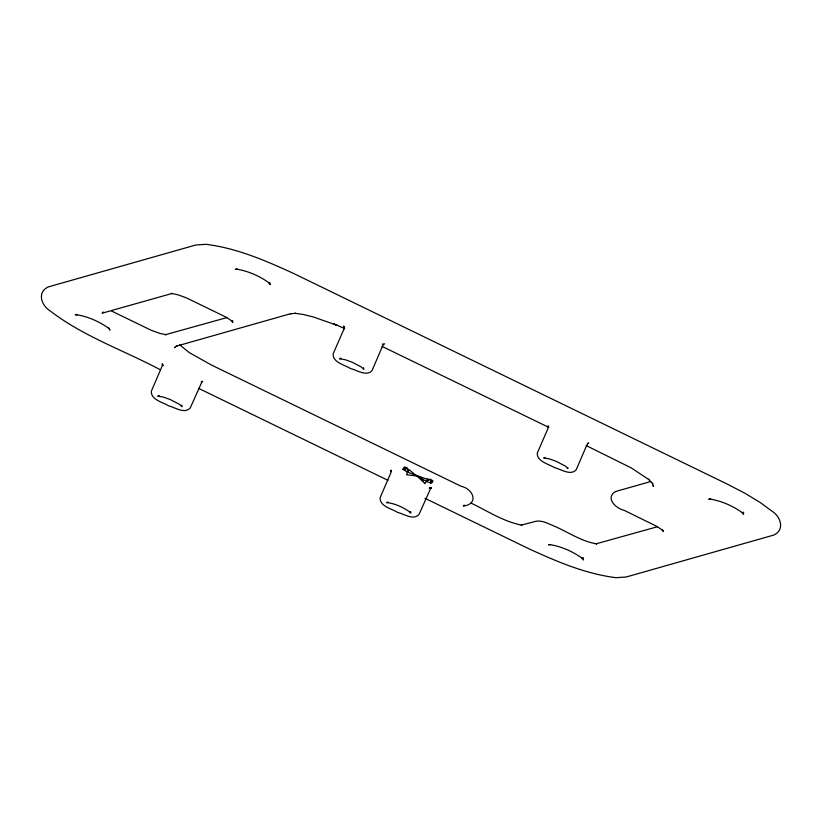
<?xml version="1.0" encoding="UTF-8"?>
<svg xmlns="http://www.w3.org/2000/svg" width="822" height="822" viewBox="0 0 822 822"><rect width="100%" height="100%" fill="white"/><g stroke="black" fill="none" stroke-linecap="round" stroke-linejoin="round"><path stroke-width="1.23" d="M548.171 425.693L548.151 428.077L537.29 453.097C536.828 461.697 548.921 464.05 554.665 467.677C560.943 469.177 570.92 476.205 576.273 469.619L587.021 444.63L588.737 442.976L587.411 443.551L588.172 443.387M181.796 405.082L182.001 406.685L179.576 404.383L170.318 399.574L163.537 397.108L157.67 396.163L159.139 395.608L158.584 396.06M232.595 320.827L232.79 322.43L231.475 320.58L231.979 321.053L226.163 317.189L186.378 297.862L177.86 294.769L171.397 293.423L172.106 293.464L102.134 313.182L103.14 311.918M269.965 283.004L270.171 284.618L268.64 282.46L269.143 282.932C259.577 276.038 248.347 271.085 236.695 269.174L237.404 269.215L235.369 269.339L236.15 269.164M363.581 367.722L363.786 369.325L361.361 367.023L352.114 362.214L345.332 359.748L339.465 358.803L340.966 358.135M410.589 511.551L410.795 513.154L409.839 511.849L410.342 512.322C403.325 507.462 395.043 503.29 386.463 502.632L387.974 501.965M427.265 480.274L427.512 478.671L426.043 478.907L407.342 472.054L402.759 469.249L404.927 469.876L403.109 468.9L405.493 469.259L403.489 468.396L405.719 468.982L403.89 467.759L406.181 468.386L404.28 467.04L407.25 467.913L409.027 470.554L407.342 472.054A3.175 0.873 -69.9 0 1 406.582 474.777L417.771 476.144L424.44 480.315L431.242 483.377L430.153 482.124L432.249 482.36L430.687 481.106L432.639 481.723L430.831 480.757L433.03 481.004L430.512 479.216L427.419 479.493L429.146 480.171L427.265 480.274L426.844 481.528A3.175 2.127 -56.6 0 0 424.912 483.675C420.361 478.383 414.617 474.479 409.592 469.968L409.027 470.554L407.209 469.886L408.431 471.129M583.312 557.645L583.301 560.029L581.771 557.871L582.274 558.344C572.718 551.449 561.477 546.507 549.826 544.585L550.534 544.626L548.51 544.76L549.281 544.585M743.52 512.127L743.509 514.51L741.978 512.353L742.482 512.825C732.916 505.941 721.685 500.988 710.033 499.067L710.742 499.118L708.708 499.242L709.961 498.779M175.631 346.442L174.624 347.706L176.966 345.815L176.268 346.196L291.132 313.562L290.361 313.737L295.653 313.357L294.934 313.316L302.948 314.405L313.12 316.891L337.328 325.389L333.66 323.868L344.654 328.471M464.379 505.047L463.392 506.116C479.072 504.112 473.564 488.977 461.214 486.326L211.408 365.009L189.296 352.628L179.648 344.757M76.415 314.394L75.172 314.857L77.196 314.734L76.487 314.682C88.139 316.604 99.38 321.556 108.936 328.44L108.432 327.968L109.963 330.125L109.747 329.334M545.15 457.309L543.65 457.977L549.517 458.912L556.299 461.389L565.546 466.197L567.971 468.499L567.766 467.708M226.831 317.611L165.489 334.677L166.198 334.718L159.725 333.372L151.217 330.28L111.432 310.952M650.747 481.528L615.411 491.566C604.848 498.173 616.079 508.51 624.083 510.318L656.768 526.337L662.583 530.2L662.08 529.728L663.395 531.567L663.19 530.786M657.425 526.748L596.084 543.815L596.803 543.866C581.133 541.421 567.766 531.783 553.412 525.761C547.986 523.573 542.181 520.234 536.129 521.23L521.199 525.124L521.908 525.166C503.609 521.713 487.58 510.996 470.996 503.074M202.726 381.459L201.246 382.014L202.202 381.244L190.303 407.804C184.94 414.391 174.963 407.363 168.695 405.863C162.941 402.235 150.847 399.882 151.31 391.282L162.201 365.985L162.222 363.601L163.455 365.585M382.312 344.192L384.583 343.771L382.857 345.425L372.089 370.455C366.735 377.031 356.758 370.003 350.48 368.503C344.737 364.876 332.643 362.533 333.105 353.922L344.367 328.122L343.997 329.098L343.596 326.036L344.562 327.618L344.017 327.105M429.906 488.124L429.197 488.083L431.54 487.919L430.07 488.474L430.995 487.693L419.097 514.284C413.733 520.86 403.756 513.832 397.488 512.332C391.734 508.705 379.641 506.362 380.103 497.752L391.108 472.208L391.015 470.05L391.416 471.427L391.015 470.749M382.045 346.391L548.233 427.111M160.434 369.818C123.834 350.326 83.577 336.588 50.44 311.096C41.326 305.784 36.682 292.016 48.385 286.888L195.862 244.987L205.983 244.319C236.582 248.121 265.321 260.482 293.125 273.233L727.398 484.158L745.277 493.457L760.34 502.581L771.56 510.904C780.674 516.216 785.318 529.985 773.615 535.112L626.138 577.013L616.017 577.681C585.418 573.879 556.679 561.518 528.875 548.767L424.923 498.276M198.554 388.333L387.963 480.325M586.137 445.534L631.275 467.923L648.918 479.637L648.404 479.164L652.781 483.768L652.38 483.1L653.387 486.439L653.182 485.648M548.48 426.484L548.87 427.142M423.032 480.551L422.508 481.147L421.09 479.442L423.032 480.551"/></g></svg>
